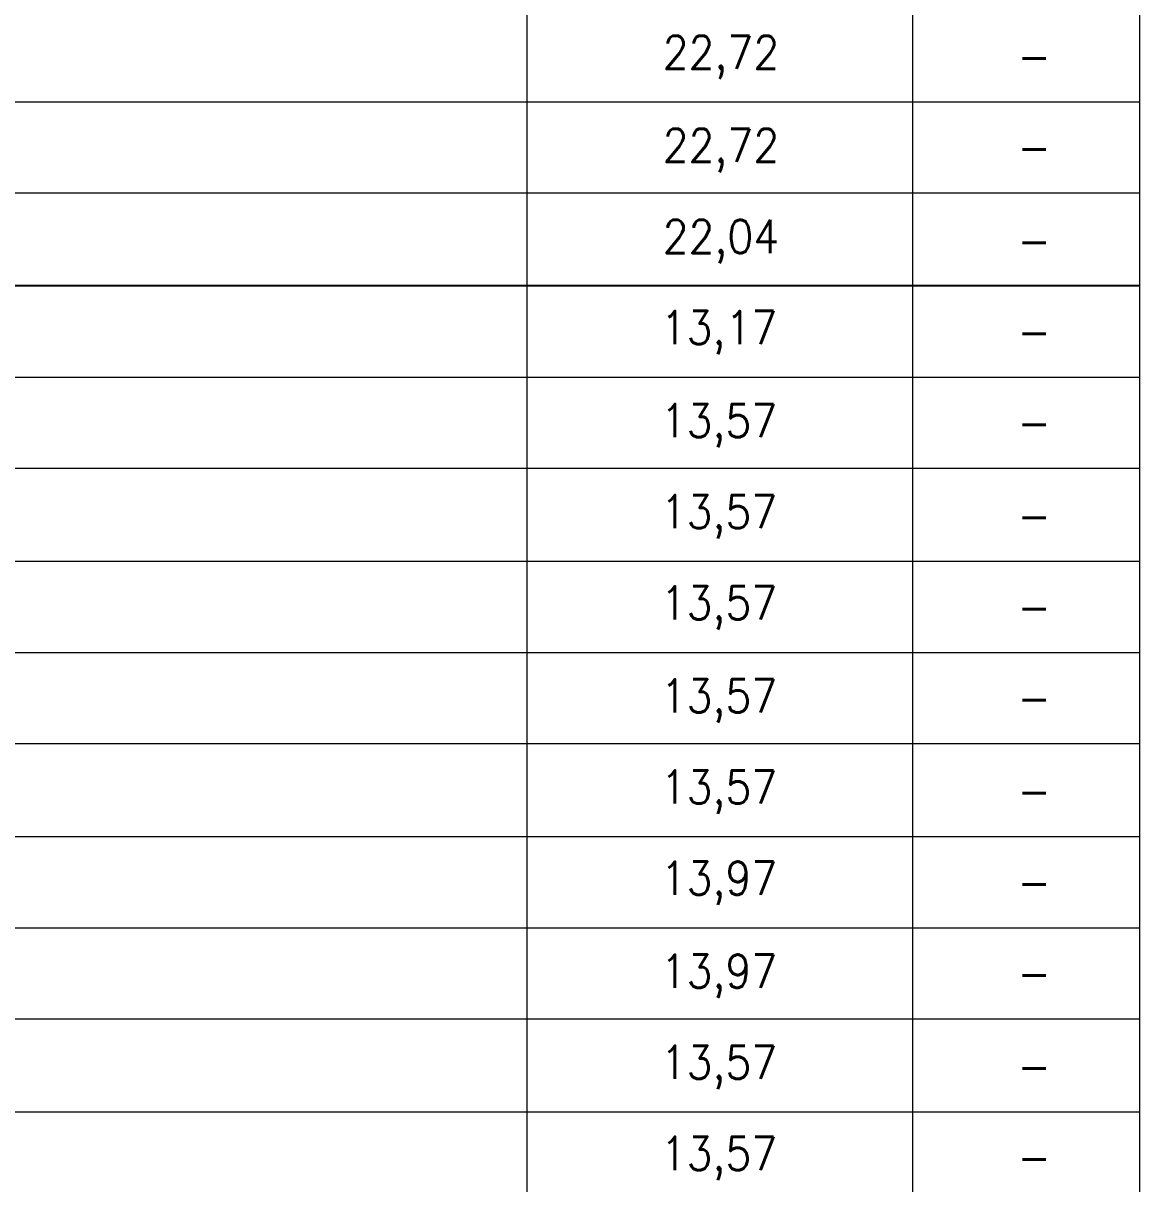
# Model space of a CAD drawing. Header units: millimetres. Extents: x 0 to 420, y 0 to 297.
# Drawn here: x 53.3 to 77.69, y 99.06 to 124.4 of the extents above; entities that cross this region are included whole.
import ezdxf

# ---------------------------------------------------------------- set-up
doc = ezdxf.new("R2010")
doc.units = ezdxf.units.MM
doc.styles.get("Standard").update_dxf_attribs({"font": 'STANDARD'})

msp = doc.modelspace()

# ---------------------------------------------------------------- linework, layer by layer
msp.add_line((28.905525, 118.673964), (77.691772, 118.673964))
at = {"color": 7, "lineweight": 0}
for points in [[(64.304335, 249.258666), (64.304335, 42.502666)], [(72.728668, 249.258666), (72.728668, 42.502666)], [(77.681668, 249.258666), (77.681668, 42.502666)], [(28.913668, 122.682), (77.681668, 122.682)], [(28.913668, 120.692333), (77.681668, 120.692333)], [(28.913668, 116.670666), (77.681668, 116.670666)], [(28.913668, 114.681), (77.681668, 114.681)], [(28.913668, 112.649), (77.681668, 112.649)], [(28.913668, 110.659333), (77.681668, 110.659333)], [(28.913668, 108.669666), (77.681668, 108.669666)], [(28.913668, 106.637666), (77.681668, 106.637666)], [(28.913668, 104.648), (77.681668, 104.648)], [(28.913668, 102.658333), (77.681668, 102.658333)], [(28.913668, 100.626333), (77.681668, 100.626333)]]:
    msp.add_lwpolyline(points, dxfattribs=at)

# ---------------------------------------------------------------- texts
at = {"color": 251, "char_height": 0.724708, "attachment_point": 1}
for s, insert, width in [('22,72', (67.267668, 124.126375), 2.29490867), ('-', (75.014672, 124.041712), 0.32209244), ('22,72', (67.267668, 122.094371), 2.29490867), ('-', (75.014672, 122.052048), 0.32209244), ('22,04', (67.267668, 120.104708), 2.37543178), ('-', (75.014672, 120.020045), 0.32209244), ('13,17', (67.225337, 118.115045), 1.97281622), ('-', (75.014672, 118.030382), 0.32209244), ('13,57', (67.225337, 116.083041), 2.13386244), ('-', (75.014672, 116.040701), 0.32209244), ('13,57', (67.225337, 114.093378), 2.13386244), ('-', (75.014672, 114.008715), 0.32209244), ('13,57', (67.225337, 112.103715), 2.13386244), ('-', (75.014672, 112.019035), 0.32209244), ('13,57', (67.225337, 110.071712), 2.13386244), ('-', (75.014672, 110.029371), 0.32209244), ('13,57', (67.225337, 108.082048), 2.13386244), ('-', (75.014672, 107.997368), 0.32209244), ('13,97', (67.225337, 106.092368), 2.13386244), ('-', (75.014672, 106.007705), 0.32209244), ('13,97', (67.225337, 104.060382), 2.13386244), ('-', (75.014672, 104.018041), 0.32209244), ('13,57', (67.225337, 102.070701), 2.13386244), ('-', (75.014672, 101.986038), 0.32209244), ('13,57', (67.225337, 100.081038), 2.13386244), ('-', (75.014672, 99.996375), 0.32209244)]:
    msp.add_mtext(s, dxfattribs=dict(at, insert=insert, width=width))

doc.saveas('drawing.dxf')
